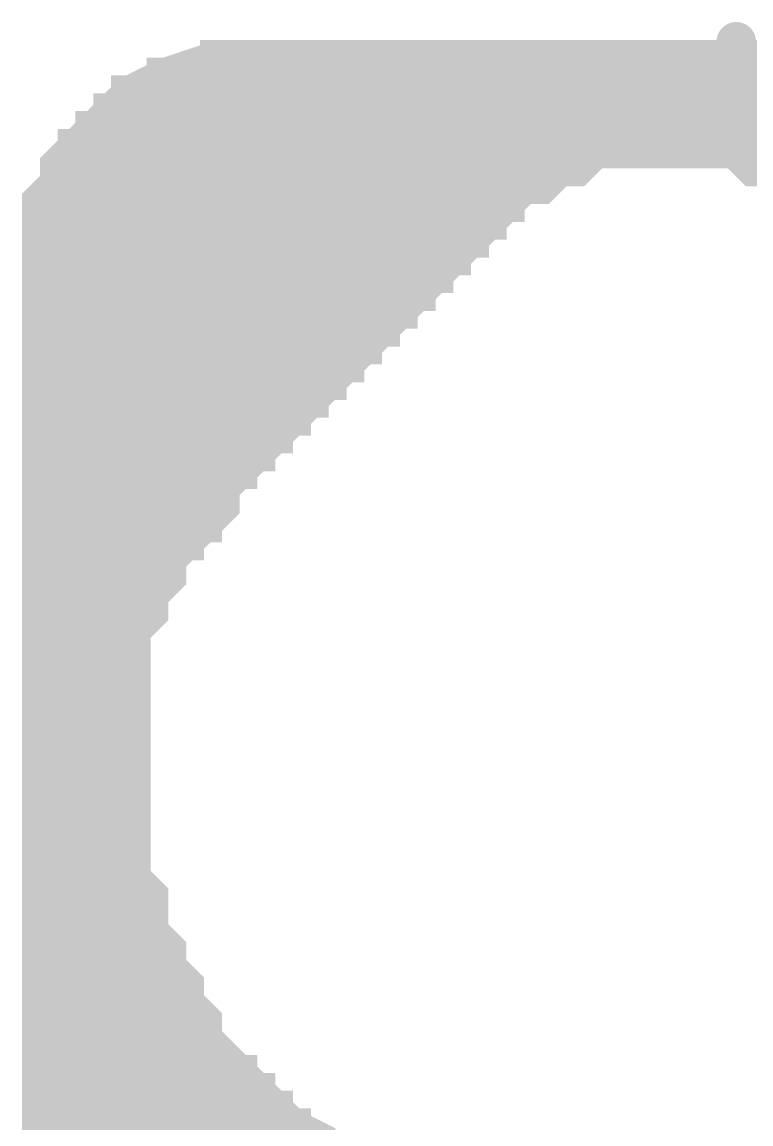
# Model space of a CAD drawing. Extents: x -0.1 to 65.1, y -1.2 to 30.1.
# Drawn here: x 30.806 to 31.274, y 6.325 to 7.033 of the extents above; entities that cross this region are included whole.
import ezdxf

# ---------------------------------------------------------------- set-up
doc = ezdxf.new("R2010")
doc.units = 0
doc.header["$MEASUREMENT"] = 0
doc.layers.get('0').update_dxf_attribs({"linetype": 'CONTINUOUS'})
doc.layers.add('2D_LINE_126', color=7, linetype='CONTINUOUS')

# ---------------------------------------------------------------- blocks, each defined once
blk = doc.blocks.new('SMOOTH_0$0254')
at = {"const_width": 0.0127}
blk.add_lwpolyline([(-0.00635, 0, 1), (0.00635, 0, 1)], format="xyb", close=True, dxfattribs=at)
blk = doc.blocks.new('DRAWING_63')
at = {"layer": '2D_LINE_126', "const_width": 0.0254}
for points in [[(0.46863, -0.62865), (0.48006, -0.62865), (0.49149, -0.62865), (0.49149, -0.61722), (0.50292, -0.61722), (0.50292, -0.60579), (0.51435, -0.60579), (0.51435, -0.59436), (0.52578, -0.59436), (0.52578, -0.58293), (0.53721, -0.58293), (0.54864, -0.58293), (0.54864, -0.5715), (0.56007, -0.5715), (0.5715, -0.5715), (0.58293, -0.5715), (0.58293, -0.56007), (0.59436, -0.56007), (0.60579, -0.56007), (0.61722, -0.56007), (0.62865, -0.56007), (0.64008, -0.56007), (0.65151, -0.56007), (0.66294, -0.56007), (0.67437, -0.56007), (0.6858, -0.56007), (0.69723, -0.56007), (0.70866, -0.56007), (0.72009, -0.56007), (0.73152, -0.56007), (0.74295, -0.56007), (0.75438, -0.56007), (0.76581, -0.56007), (0.77724, -0.56007), (0.78867, -0.56007), (0.8001, -0.56007), (0.81153, -0.56007), (0.82296, -0.54864), (0.82296, -0.53721), (0.82296, -0.52578), (0.82296, -0.51435), (0.82296, -0.50292), (0.82296, -0.49149), (0.82296, -0.48006)], [(0.46863, -0.64008), (0.48006, -0.64008), (0.49149, -0.64008), (0.49149, -0.62865), (0.50292, -0.62865), (0.50292, -0.61722), (0.51435, -0.61722), (0.51435, -0.60579), (0.52578, -0.60579), (0.52578, -0.59436), (0.53721, -0.59436), (0.54864, -0.59436), (0.54864, -0.58293), (0.56007, -0.58293), (0.5715, -0.58293), (0.58293, -0.58293), (0.58293, -0.5715), (0.59436, -0.5715), (0.60579, -0.5715), (0.61722, -0.5715), (0.62865, -0.5715), (0.64008, -0.5715), (0.65151, -0.5715), (0.66294, -0.5715), (0.67437, -0.5715), (0.6858, -0.5715), (0.69723, -0.5715), (0.70866, -0.5715), (0.72009, -0.5715), (0.73152, -0.5715), (0.74295, -0.5715), (0.75438, -0.5715), (0.76581, -0.5715), (0.77724, -0.5715), (0.78867, -0.5715), (0.8001, -0.56007), (0.8001, -0.54864), (0.8001, -0.53721), (0.8001, -0.52578), (0.8001, -0.51435), (0.8001, -0.50292), (0.8001, -0.49149), (0.8001, -0.48006)], [(0.46863, -0.65151), (0.48006, -0.65151), (0.49149, -0.65151), (0.49149, -0.64008), (0.50292, -0.64008), (0.50292, -0.62865), (0.51435, -0.62865), (0.51435, -0.61722), (0.52578, -0.61722), (0.52578, -0.60579), (0.53721, -0.60579), (0.54864, -0.60579), (0.54864, -0.59436), (0.56007, -0.59436), (0.5715, -0.59436), (0.58293, -0.59436), (0.58293, -0.58293), (0.59436, -0.58293), (0.60579, -0.58293), (0.61722, -0.58293), (0.62865, -0.58293), (0.64008, -0.58293), (0.65151, -0.58293), (0.66294, -0.58293), (0.67437, -0.58293), (0.6858, -0.58293), (0.69723, -0.58293), (0.70866, -0.58293), (0.72009, -0.58293), (0.73152, -0.58293), (0.74295, -0.58293), (0.75438, -0.58293), (0.76581, -0.58293), (0.76581, -0.5715), (0.76581, -0.56007), (0.76581, -0.54864), (0.76581, -0.53721), (0.76581, -0.52578), (0.76581, -0.51435), (0.76581, -0.50292), (0.76581, -0.49149), (0.76581, -0.48006)], [(0.46863, -0.66294), (0.48006, -0.66294), (0.49149, -0.66294), (0.49149, -0.65151), (0.50292, -0.65151), (0.50292, -0.64008), (0.51435, -0.64008), (0.51435, -0.62865), (0.52578, -0.62865), (0.52578, -0.61722), (0.53721, -0.61722), (0.54864, -0.61722), (0.54864, -0.60579), (0.56007, -0.60579), (0.5715, -0.60579), (0.58293, -0.60579), (0.58293, -0.59436), (0.59436, -0.59436), (0.60579, -0.59436), (0.61722, -0.59436), (0.62865, -0.59436), (0.64008, -0.59436), (0.65151, -0.59436), (0.66294, -0.59436), (0.67437, -0.59436), (0.6858, -0.59436), (0.69723, -0.59436), (0.70866, -0.59436), (0.72009, -0.59436), (0.73152, -0.59436), (0.74295, -0.59436), (0.75438, -0.59436), (0.75438, -0.58293), (0.75438, -0.5715), (0.75438, -0.56007), (0.75438, -0.54864), (0.75438, -0.53721), (0.75438, -0.52578), (0.75438, -0.51435), (0.75438, -0.50292), (0.75438, -0.49149), (0.75438, -0.48006)], [(0.46863, -0.67437), (0.48006, -0.67437), (0.49149, -0.67437), (0.49149, -0.66294), (0.50292, -0.66294), (0.50292, -0.65151), (0.51435, -0.65151), (0.51435, -0.64008), (0.52578, -0.64008), (0.52578, -0.62865), (0.53721, -0.62865), (0.54864, -0.62865), (0.54864, -0.61722), (0.56007, -0.61722), (0.5715, -0.61722), (0.58293, -0.61722), (0.58293, -0.60579), (0.59436, -0.60579), (0.60579, -0.60579), (0.61722, -0.60579), (0.62865, -0.60579), (0.64008, -0.60579), (0.65151, -0.60579), (0.66294, -0.60579), (0.67437, -0.60579), (0.6858, -0.60579), (0.69723, -0.60579), (0.70866, -0.60579), (0.72009, -0.60579), (0.73152, -0.60579), (0.74295, -0.60579), (0.74295, -0.59436), (0.74295, -0.58293), (0.74295, -0.5715), (0.74295, -0.56007), (0.74295, -0.54864), (0.74295, -0.53721), (0.74295, -0.52578), (0.74295, -0.51435), (0.74295, -0.50292), (0.74295, -0.49149), (0.74295, -0.48006)], [(0.46863, -0.6858), (0.48006, -0.6858), (0.49149, -0.6858), (0.49149, -0.67437), (0.50292, -0.67437), (0.50292, -0.66294), (0.51435, -0.66294), (0.51435, -0.65151), (0.52578, -0.65151), (0.52578, -0.64008), (0.53721, -0.64008), (0.54864, -0.64008), (0.54864, -0.62865), (0.56007, -0.62865), (0.5715, -0.62865), (0.58293, -0.62865), (0.58293, -0.61722), (0.59436, -0.61722), (0.60579, -0.61722), (0.61722, -0.61722), (0.62865, -0.61722), (0.64008, -0.61722), (0.65151, -0.61722), (0.66294, -0.61722), (0.67437, -0.61722), (0.6858, -0.61722), (0.69723, -0.61722), (0.70866, -0.61722), (0.72009, -0.61722), (0.73152, -0.61722), (0.73152, -0.60579), (0.73152, -0.59436), (0.73152, -0.58293), (0.73152, -0.5715), (0.73152, -0.56007), (0.73152, -0.54864), (0.73152, -0.53721), (0.73152, -0.52578), (0.73152, -0.51435), (0.73152, -0.50292), (0.73152, -0.49149), (0.73152, -0.48006)], [(0.46863, -0.69723), (0.48006, -0.69723), (0.49149, -0.69723), (0.49149, -0.6858), (0.50292, -0.6858), (0.50292, -0.67437), (0.51435, -0.67437), (0.51435, -0.66294), (0.52578, -0.66294), (0.52578, -0.65151), (0.53721, -0.65151), (0.54864, -0.65151), (0.54864, -0.64008), (0.56007, -0.64008), (0.5715, -0.64008), (0.58293, -0.64008), (0.58293, -0.62865), (0.59436, -0.62865), (0.60579, -0.62865), (0.61722, -0.62865), (0.62865, -0.62865), (0.64008, -0.62865), (0.65151, -0.62865), (0.66294, -0.62865), (0.67437, -0.62865), (0.6858, -0.62865), (0.69723, -0.62865), (0.70866, -0.62865), (0.72009, -0.62865), (0.72009, -0.61722), (0.72009, -0.60579), (0.72009, -0.59436), (0.72009, -0.58293), (0.72009, -0.5715), (0.72009, -0.56007), (0.72009, -0.54864), (0.72009, -0.53721), (0.72009, -0.52578), (0.72009, -0.51435), (0.72009, -0.50292), (0.72009, -0.49149), (0.72009, -0.48006)], [(0.46863, -0.70866), (0.48006, -0.70866), (0.49149, -0.70866), (0.49149, -0.69723), (0.50292, -0.69723), (0.50292, -0.6858), (0.51435, -0.6858), (0.51435, -0.67437), (0.52578, -0.67437), (0.52578, -0.66294), (0.53721, -0.66294), (0.54864, -0.66294), (0.54864, -0.65151), (0.56007, -0.65151), (0.5715, -0.65151), (0.58293, -0.65151), (0.58293, -0.64008), (0.59436, -0.64008), (0.60579, -0.64008), (0.61722, -0.64008), (0.62865, -0.64008), (0.64008, -0.64008), (0.65151, -0.64008), (0.66294, -0.64008), (0.67437, -0.64008), (0.6858, -0.64008), (0.69723, -0.64008), (0.70866, -0.64008), (0.70866, -0.62865), (0.70866, -0.61722), (0.70866, -0.60579), (0.70866, -0.59436), (0.70866, -0.58293), (0.70866, -0.5715), (0.70866, -0.56007), (0.70866, -0.54864), (0.70866, -0.53721), (0.70866, -0.52578), (0.70866, -0.51435), (0.70866, -0.50292), (0.70866, -0.49149), (0.70866, -0.48006)], [(0.46863, -0.72009), (0.48006, -0.72009), (0.49149, -0.72009), (0.49149, -0.70866), (0.50292, -0.70866), (0.50292, -0.69723), (0.51435, -0.69723), (0.51435, -0.6858), (0.52578, -0.6858), (0.52578, -0.67437), (0.53721, -0.67437), (0.54864, -0.67437), (0.54864, -0.66294), (0.56007, -0.66294), (0.5715, -0.66294), (0.58293, -0.66294), (0.58293, -0.65151), (0.59436, -0.65151), (0.60579, -0.65151), (0.61722, -0.65151), (0.62865, -0.65151), (0.64008, -0.65151), (0.65151, -0.65151), (0.66294, -0.65151), (0.67437, -0.65151), (0.6858, -0.65151), (0.69723, -0.65151), (0.69723, -0.64008), (0.69723, -0.62865), (0.69723, -0.61722), (0.69723, -0.60579), (0.69723, -0.59436), (0.69723, -0.58293), (0.69723, -0.5715), (0.69723, -0.56007), (0.69723, -0.54864), (0.69723, -0.53721), (0.69723, -0.52578), (0.69723, -0.51435), (0.69723, -0.50292), (0.69723, -0.49149), (0.69723, -0.48006)], [(0.46863, -0.73152), (0.48006, -0.73152), (0.49149, -0.73152), (0.49149, -0.72009), (0.50292, -0.72009), (0.50292, -0.70866), (0.51435, -0.70866), (0.51435, -0.69723), (0.52578, -0.69723), (0.52578, -0.6858), (0.53721, -0.6858), (0.54864, -0.6858), (0.54864, -0.67437), (0.56007, -0.67437), (0.5715, -0.67437), (0.58293, -0.67437), (0.58293, -0.66294), (0.59436, -0.66294), (0.60579, -0.66294), (0.61722, -0.66294), (0.62865, -0.66294), (0.64008, -0.66294), (0.65151, -0.66294), (0.66294, -0.66294), (0.67437, -0.66294), (0.6858, -0.66294), (0.6858, -0.65151), (0.6858, -0.64008), (0.6858, -0.62865), (0.6858, -0.61722), (0.6858, -0.60579), (0.6858, -0.59436), (0.6858, -0.58293), (0.6858, -0.5715), (0.6858, -0.56007), (0.6858, -0.54864), (0.6858, -0.53721), (0.6858, -0.52578), (0.6858, -0.51435), (0.6858, -0.50292), (0.6858, -0.49149), (0.6858, -0.48006)], [(0.46863, -0.74295), (0.48006, -0.74295), (0.49149, -0.74295), (0.49149, -0.73152), (0.50292, -0.73152), (0.50292, -0.72009), (0.51435, -0.72009), (0.51435, -0.70866), (0.52578, -0.70866), (0.52578, -0.69723), (0.53721, -0.69723), (0.54864, -0.69723), (0.54864, -0.6858), (0.56007, -0.6858), (0.5715, -0.6858), (0.58293, -0.6858), (0.58293, -0.67437), (0.59436, -0.67437), (0.60579, -0.67437), (0.61722, -0.67437), (0.62865, -0.67437), (0.64008, -0.67437), (0.65151, -0.67437), (0.66294, -0.67437), (0.67437, -0.67437), (0.67437, -0.66294), (0.67437, -0.65151), (0.67437, -0.64008), (0.67437, -0.62865), (0.67437, -0.61722), (0.67437, -0.60579), (0.67437, -0.59436), (0.67437, -0.58293), (0.67437, -0.5715), (0.67437, -0.56007), (0.67437, -0.54864), (0.67437, -0.53721), (0.67437, -0.52578), (0.67437, -0.51435), (0.67437, -0.50292), (0.67437, -0.49149), (0.67437, -0.48006)], [(0.46863, -0.75438), (0.48006, -0.75438), (0.49149, -0.75438), (0.49149, -0.74295), (0.50292, -0.74295), (0.50292, -0.73152), (0.51435, -0.73152), (0.51435, -0.72009), (0.52578, -0.72009), (0.52578, -0.70866), (0.53721, -0.70866), (0.54864, -0.70866), (0.54864, -0.69723), (0.56007, -0.69723), (0.5715, -0.69723), (0.58293, -0.69723), (0.58293, -0.6858), (0.59436, -0.6858), (0.60579, -0.6858), (0.61722, -0.6858), (0.62865, -0.6858), (0.64008, -0.6858), (0.65151, -0.6858), (0.66294, -0.6858), (0.66294, -0.67437), (0.66294, -0.66294), (0.66294, -0.65151), (0.66294, -0.64008), (0.66294, -0.62865), (0.66294, -0.61722), (0.66294, -0.60579), (0.66294, -0.59436), (0.66294, -0.58293), (0.66294, -0.5715), (0.66294, -0.56007), (0.66294, -0.54864), (0.66294, -0.53721), (0.66294, -0.52578), (0.66294, -0.51435), (0.66294, -0.50292), (0.66294, -0.49149), (0.66294, -0.48006)], [(0.46863, -0.76581), (0.48006, -0.76581), (0.49149, -0.76581), (0.49149, -0.75438), (0.50292, -0.75438), (0.50292, -0.74295), (0.51435, -0.74295), (0.51435, -0.73152), (0.52578, -0.73152), (0.52578, -0.72009), (0.53721, -0.72009), (0.54864, -0.72009), (0.54864, -0.70866), (0.56007, -0.70866), (0.5715, -0.70866), (0.58293, -0.70866), (0.58293, -0.69723), (0.59436, -0.69723), (0.60579, -0.69723), (0.61722, -0.69723), (0.62865, -0.69723), (0.64008, -0.69723), (0.65151, -0.69723), (0.65151, -0.6858), (0.65151, -0.67437), (0.65151, -0.66294), (0.65151, -0.65151), (0.65151, -0.64008), (0.65151, -0.62865), (0.65151, -0.61722), (0.65151, -0.60579), (0.65151, -0.59436), (0.65151, -0.58293), (0.65151, -0.5715), (0.65151, -0.56007), (0.65151, -0.54864), (0.65151, -0.53721), (0.65151, -0.52578), (0.65151, -0.51435), (0.65151, -0.50292), (0.65151, -0.49149), (0.65151, -0.48006)], [(0.46863, -0.77724), (0.48006, -0.77724), (0.49149, -0.77724), (0.49149, -0.76581), (0.50292, -0.76581), (0.50292, -0.75438), (0.51435, -0.75438), (0.51435, -0.74295), (0.52578, -0.74295), (0.52578, -0.73152), (0.53721, -0.73152), (0.54864, -0.73152), (0.54864, -0.72009), (0.56007, -0.72009), (0.5715, -0.72009), (0.58293, -0.72009), (0.58293, -0.70866), (0.59436, -0.70866), (0.60579, -0.70866), (0.61722, -0.70866), (0.62865, -0.70866), (0.64008, -0.70866), (0.64008, -0.69723), (0.64008, -0.6858), (0.64008, -0.67437), (0.64008, -0.66294), (0.64008, -0.65151), (0.64008, -0.64008), (0.64008, -0.62865), (0.64008, -0.61722), (0.64008, -0.60579), (0.64008, -0.59436), (0.64008, -0.58293), (0.64008, -0.5715), (0.64008, -0.56007), (0.64008, -0.54864), (0.64008, -0.53721), (0.64008, -0.52578), (0.64008, -0.51435), (0.64008, -0.50292), (0.64008, -0.49149), (0.64008, -0.48006)], [(0.46863, -0.78867), (0.48006, -0.78867), (0.49149, -0.78867), (0.49149, -0.77724), (0.50292, -0.77724), (0.50292, -0.76581), (0.51435, -0.76581), (0.51435, -0.75438), (0.52578, -0.75438), (0.52578, -0.74295), (0.53721, -0.74295), (0.54864, -0.74295), (0.54864, -0.73152), (0.56007, -0.73152), (0.5715, -0.73152), (0.58293, -0.73152), (0.59436, -0.73152), (0.60579, -0.73152), (0.61722, -0.73152), (0.61722, -0.72009), (0.61722, -0.70866), (0.61722, -0.69723), (0.61722, -0.6858), (0.61722, -0.67437), (0.61722, -0.66294), (0.61722, -0.65151), (0.61722, -0.64008), (0.61722, -0.62865), (0.61722, -0.61722), (0.61722, -0.60579), (0.61722, -0.59436), (0.61722, -0.58293), (0.61722, -0.5715), (0.61722, -0.56007), (0.61722, -0.54864), (0.61722, -0.53721), (0.61722, -0.52578), (0.61722, -0.51435), (0.61722, -0.50292), (0.61722, -0.49149), (0.61722, -0.48006)], [(0.46863, -0.8001), (0.48006, -0.8001), (0.49149, -0.8001), (0.49149, -0.78867), (0.50292, -0.78867), (0.50292, -0.77724), (0.51435, -0.77724), (0.51435, -0.76581), (0.52578, -0.76581), (0.52578, -0.75438), (0.53721, -0.75438), (0.54864, -0.75438), (0.54864, -0.74295), (0.56007, -0.74295), (0.5715, -0.74295), (0.58293, -0.74295), (0.59436, -0.74295), (0.60579, -0.74295), (0.60579, -0.73152), (0.60579, -0.72009), (0.60579, -0.70866), (0.60579, -0.69723), (0.60579, -0.6858), (0.60579, -0.67437), (0.60579, -0.66294), (0.60579, -0.65151), (0.60579, -0.64008), (0.60579, -0.62865), (0.60579, -0.61722), (0.60579, -0.60579), (0.60579, -0.59436), (0.60579, -0.58293), (0.60579, -0.5715), (0.60579, -0.56007), (0.60579, -0.54864), (0.60579, -0.53721), (0.60579, -0.52578), (0.60579, -0.51435), (0.60579, -0.50292), (0.60579, -0.49149), (0.60579, -0.48006)], [(0.46863, -0.81153), (0.48006, -0.81153), (0.49149, -0.81153), (0.49149, -0.8001), (0.50292, -0.8001), (0.50292, -0.78867), (0.51435, -0.78867), (0.51435, -0.77724), (0.52578, -0.77724), (0.52578, -0.76581), (0.53721, -0.76581), (0.54864, -0.76581), (0.54864, -0.75438), (0.56007, -0.75438), (0.5715, -0.75438), (0.58293, -0.75438), (0.59436, -0.75438), (0.59436, -0.74295), (0.59436, -0.73152), (0.59436, -0.72009), (0.59436, -0.70866), (0.59436, -0.69723), (0.59436, -0.6858), (0.59436, -0.67437), (0.59436, -0.66294), (0.59436, -0.65151), (0.59436, -0.64008), (0.59436, -0.62865), (0.59436, -0.61722), (0.59436, -0.60579), (0.59436, -0.59436), (0.59436, -0.58293), (0.59436, -0.5715), (0.59436, -0.56007), (0.59436, -0.54864), (0.59436, -0.53721), (0.59436, -0.52578), (0.59436, -0.51435), (0.59436, -0.50292), (0.59436, -0.49149), (0.59436, -0.48006)], [(0.46863, -0.82296), (0.48006, -0.82296), (0.49149, -0.82296), (0.49149, -0.81153), (0.50292, -0.81153), (0.50292, -0.8001), (0.51435, -0.8001), (0.51435, -0.78867), (0.52578, -0.78867), (0.52578, -0.77724), (0.53721, -0.77724), (0.54864, -0.77724), (0.54864, -0.76581), (0.56007, -0.76581), (0.5715, -0.76581), (0.58293, -0.76581), (0.59436, -0.75438), (0.60579, -0.74295), (0.61722, -0.73152), (0.62865, -0.72009), (0.64008, -0.70866), (0.65151, -0.69723), (0.66294, -0.6858), (0.67437, -0.67437), (0.6858, -0.66294), (0.69723, -0.65151), (0.70866, -0.64008), (0.72009, -0.62865), (0.73152, -0.61722), (0.74295, -0.60579), (0.75438, -0.59436), (0.76581, -0.58293), (0.77724, -0.5715), (0.77724, -0.56007), (0.77724, -0.54864), (0.77724, -0.53721), (0.77724, -0.52578), (0.77724, -0.51435), (0.77724, -0.50292), (0.77724, -0.49149), (0.77724, -0.48006)], [(0.46863, -0.85725), (0.48006, -0.85725), (0.49149, -0.85725), (0.49149, -0.84582), (0.50292, -0.84582), (0.50292, -0.83439), (0.51435, -0.83439), (0.51435, -0.82296), (0.52578, -0.82296), (0.52578, -0.81153), (0.53721, -0.81153), (0.54864, -0.81153), (0.56007, -0.8001), (0.5715, -0.78867), (0.58293, -0.77724), (0.58293, -0.76581), (0.58293, -0.75438), (0.58293, -0.74295), (0.58293, -0.73152), (0.58293, -0.72009), (0.59436, -0.72009), (0.60579, -0.72009), (0.61722, -0.72009), (0.62865, -0.72009), (0.62865, -0.70866), (0.62865, -0.69723), (0.62865, -0.6858), (0.62865, -0.67437), (0.62865, -0.66294), (0.62865, -0.65151), (0.62865, -0.64008), (0.62865, -0.62865), (0.62865, -0.61722), (0.62865, -0.60579), (0.62865, -0.59436), (0.62865, -0.58293), (0.62865, -0.5715), (0.62865, -0.56007), (0.62865, -0.54864), (0.62865, -0.53721), (0.62865, -0.52578), (0.62865, -0.51435), (0.62865, -0.50292), (0.62865, -0.49149), (0.62865, -0.48006)], [(0.78867, -0.5715), (0.78867, -0.56007), (0.78867, -0.54864), (0.78867, -0.53721), (0.78867, -0.52578), (0.78867, -0.51435), (0.78867, -0.50292), (0.78867, -0.49149), (0.78867, -0.48006)], [(0.81153, -0.56007), (0.81153, -0.54864), (0.81153, -0.53721), (0.81153, -0.52578), (0.81153, -0.51435), (0.81153, -0.50292), (0.81153, -0.49149), (0.81153, -0.48006)], [(0.83439, -0.54864), (0.83439, -0.53721), (0.83439, -0.52578), (0.83439, -0.51435), (0.83439, -0.50292), (0.83439, -0.49149), (0.83439, -0.48006)], [(0.84582, -0.54864), (0.84582, -0.53721), (0.84582, -0.52578), (0.84582, -0.51435), (0.84582, -0.50292), (0.84582, -0.49149), (0.84582, -0.48006)], [(0.85725, -0.54864), (0.85725, -0.53721), (0.85725, -0.52578), (0.85725, -0.51435), (0.85725, -0.50292), (0.85725, -0.49149), (0.85725, -0.48006)], [(0.86868, -0.54864), (0.86868, -0.53721), (0.86868, -0.52578), (0.86868, -0.51435), (0.86868, -0.50292), (0.86868, -0.49149), (0.86868, -0.48006)], [(0.88011, -0.54864), (0.88011, -0.53721), (0.88011, -0.52578), (0.88011, -0.51435), (0.88011, -0.50292), (0.88011, -0.49149), (0.88011, -0.48006)], [(0.89154, -0.54864), (0.89154, -0.53721), (0.89154, -0.52578), (0.89154, -0.51435), (0.89154, -0.50292), (0.89154, -0.49149), (0.89154, -0.48006)], [(0.90297, -0.54864), (0.90297, -0.53721), (0.90297, -0.52578), (0.90297, -0.51435), (0.90297, -0.50292), (0.90297, -0.49149), (0.90297, -0.48006)], [(0.9144, -0.48006), (0.9144, -0.49149), (0.9144, -0.50292), (0.9144, -0.51435), (0.9144, -0.52578), (0.9144, -0.53721), (0.9144, -0.54864), (0.92583, -0.56007), (0.93726, -0.56007)], [(0.92583, -0.56007), (0.92583, -0.54864), (0.92583, -0.53721), (0.92583, -0.52578), (0.92583, -0.51435), (0.92583, -0.50292), (0.92583, -0.49149), (0.92583, -0.48006)], [(0.46863, -0.84582), (0.48006, -0.84582), (0.49149, -0.84582), (0.49149, -0.83439), (0.50292, -0.83439), (0.50292, -0.82296), (0.51435, -0.82296), (0.51435, -0.81153), (0.52578, -0.81153), (0.52578, -0.8001), (0.53721, -0.8001), (0.54864, -0.8001), (0.56007, -0.8001), (0.56007, -0.78867), (0.56007, -0.77724), (0.56007, -0.76581), (0.56007, -0.75438), (0.56007, -0.74295), (0.56007, -0.73152), (0.56007, -0.72009), (0.56007, -0.70866), (0.56007, -0.69723), (0.56007, -0.6858), (0.56007, -0.67437), (0.56007, -0.66294), (0.56007, -0.65151), (0.56007, -0.64008), (0.56007, -0.62865), (0.56007, -0.61722), (0.56007, -0.60579), (0.56007, -0.59436), (0.56007, -0.58293), (0.56007, -0.5715), (0.56007, -0.56007), (0.56007, -0.54864), (0.56007, -0.53721), (0.56007, -0.52578), (0.56007, -0.51435), (0.56007, -0.50292), (0.56007, -0.49149)], [(0.46863, -1.18872), (0.46863, -1.17729), (0.46863, -1.16586), (0.46863, -1.15443), (0.46863, -1.143), (0.46863, -1.13157), (0.46863, -1.12014), (0.46863, -1.10871), (0.46863, -1.09728), (0.46863, -1.08585), (0.46863, -1.07442), (0.46863, -1.06299), (0.46863, -1.05156), (0.46863, -1.04013), (0.46863, -1.0287), (0.46863, -1.01727), (0.46863, -1.00584), (0.46863, -0.99441), (0.46863, -0.98298), (0.46863, -0.97155), (0.46863, -0.96012), (0.46863, -0.94869), (0.46863, -0.93726), (0.46863, -0.92583), (0.46863, -0.9144), (0.46863, -0.90297), (0.46863, -0.89154), (0.46863, -0.88011), (0.46863, -0.86868), (0.46863, -0.85725), (0.46863, -0.84582), (0.46863, -0.83439), (0.46863, -0.82296), (0.46863, -0.81153), (0.46863, -0.8001), (0.46863, -0.78867), (0.46863, -0.77724), (0.46863, -0.76581), (0.46863, -0.75438), (0.46863, -0.74295), (0.46863, -0.73152), (0.46863, -0.72009), (0.46863, -0.70866), (0.46863, -0.69723), (0.46863, -0.6858), (0.46863, -0.67437), (0.46863, -0.66294), (0.46863, -0.65151), (0.46863, -0.64008), (0.46863, -0.62865), (0.46863, -0.61722), (0.46863, -0.60579), (0.46863, -0.59436), (0.46863, -0.58293), (0.48006, -0.5715), (0.48006, -0.56007), (0.49149, -0.54864), (0.50292, -0.53721), (0.51435, -0.52578), (0.52578, -0.51435), (0.54864, -0.50292), (0.58293, -0.49149), (2.44602, -0.49149)], [(0.48006, -0.56007), (0.49149, -0.56007), (0.49149, -0.54864), (0.50292, -0.54864), (0.50292, -0.53721), (0.51435, -0.53721), (0.51435, -0.52578), (0.52578, -0.52578), (0.52578, -0.51435), (0.53721, -0.51435), (0.54864, -0.51435), (0.54864, -0.50292), (0.56007, -0.50292), (0.5715, -0.50292), (0.58293, -0.50292), (0.58293, -0.49149), (0.59436, -0.49149), (0.60579, -0.49149), (0.61722, -0.49149), (0.62865, -0.49149), (0.64008, -0.49149), (0.65151, -0.49149), (0.66294, -0.49149), (0.67437, -0.49149), (0.6858, -0.49149), (0.69723, -0.49149), (0.70866, -0.49149), (0.72009, -0.49149), (0.73152, -0.49149), (0.74295, -0.49149), (0.75438, -0.49149), (0.76581, -0.49149), (0.77724, -0.49149), (0.78867, -0.49149), (0.8001, -0.49149), (0.81153, -0.49149), (0.82296, -0.49149), (0.83439, -0.49149), (0.84582, -0.49149), (0.85725, -0.49149), (0.86868, -0.49149), (0.88011, -0.49149), (0.89154, -0.49149), (0.90297, -0.49149), (0.9144, -0.49149), (0.92583, -0.49149), (0.93726, -0.49149)], [(0.49149, -1.18872), (0.49149, -1.17729), (0.49149, -1.16586), (0.49149, -1.15443), (0.49149, -1.143), (0.49149, -1.13157), (0.49149, -1.12014), (0.49149, -1.10871), (0.49149, -1.09728), (0.49149, -1.08585), (0.49149, -1.07442), (0.49149, -1.06299), (0.49149, -1.05156), (0.49149, -1.04013), (0.49149, -1.0287), (0.49149, -1.01727), (0.49149, -1.00584), (0.49149, -0.99441), (0.49149, -0.98298), (0.49149, -0.97155), (0.49149, -0.96012), (0.49149, -0.94869), (0.49149, -0.93726), (0.49149, -0.92583), (0.49149, -0.9144), (0.49149, -0.90297), (0.49149, -0.89154), (0.49149, -0.88011), (0.50292, -0.88011), (0.50292, -0.86868), (0.51435, -0.86868), (0.51435, -0.85725), (0.52578, -0.85725), (0.52578, -0.84582), (0.52578, -0.83439), (0.53721, -0.83439), (0.54864, -0.82296), (0.54864, -0.81153), (0.54864, -0.8001), (0.54864, -0.78867), (0.56007, -0.78867), (0.5715, -0.78867), (0.5715, -0.77724), (0.5715, -0.76581), (0.5715, -0.75438), (0.5715, -0.74295), (0.5715, -0.73152), (0.5715, -0.72009), (0.5715, -0.70866), (0.5715, -0.69723), (0.5715, -0.6858), (0.5715, -0.67437), (0.5715, -0.66294), (0.5715, -0.65151), (0.5715, -0.64008), (0.5715, -0.62865), (0.5715, -0.61722), (0.5715, -0.60579), (0.5715, -0.59436), (0.5715, -0.58293), (0.5715, -0.5715), (0.5715, -0.56007), (0.5715, -0.54864), (0.5715, -0.53721), (0.5715, -0.52578), (0.5715, -0.51435), (0.5715, -0.50292), (0.5715, -0.49149)], [(0.93726, -0.50292), (0.92583, -0.50292), (0.9144, -0.50292), (0.90297, -0.50292), (0.89154, -0.50292), (0.88011, -0.50292), (0.86868, -0.50292), (0.85725, -0.50292), (0.84582, -0.50292), (0.83439, -0.50292), (0.82296, -0.50292), (0.81153, -0.50292), (0.8001, -0.50292), (0.78867, -0.50292), (0.77724, -0.50292), (0.76581, -0.50292), (0.75438, -0.50292), (0.74295, -0.50292), (0.73152, -0.50292), (0.72009, -0.50292), (0.70866, -0.50292), (0.69723, -0.50292), (0.6858, -0.50292), (0.67437, -0.50292), (0.66294, -0.50292), (0.65151, -0.50292), (0.64008, -0.50292), (0.62865, -0.50292), (0.61722, -0.50292), (0.60579, -0.50292), (0.59436, -0.50292), (0.58293, -0.50292), (0.58293, -0.51435), (0.5715, -0.51435), (0.56007, -0.51435), (0.54864, -0.51435), (0.54864, -0.52578), (0.53721, -0.52578), (0.52578, -0.52578), (0.52578, -0.53721), (0.51435, -0.53721), (0.51435, -0.54864), (0.50292, -0.54864), (0.50292, -0.56007), (0.49149, -0.56007), (0.49149, -0.5715), (0.48006, -0.5715), (0.48006, -0.58293), (0.48006, -0.59436), (0.48006, -0.60579), (0.48006, -0.61722), (0.48006, -0.62865), (0.48006, -0.64008), (0.48006, -0.65151), (0.48006, -0.66294), (0.48006, -0.67437), (0.48006, -0.6858), (0.48006, -0.69723), (0.48006, -0.70866), (0.48006, -0.72009), (0.48006, -0.73152), (0.48006, -0.74295), (0.48006, -0.75438), (0.48006, -0.76581), (0.48006, -0.77724), (0.48006, -0.78867), (0.48006, -0.8001), (0.48006, -0.81153), (0.48006, -0.82296), (0.48006, -0.83439), (0.48006, -0.84582), (0.48006, -0.85725), (0.48006, -0.86868), (0.48006, -0.88011), (0.48006, -0.89154), (0.48006, -0.90297), (0.48006, -0.9144), (0.48006, -0.92583), (0.48006, -0.93726), (0.48006, -0.94869), (0.48006, -0.96012), (0.48006, -0.97155), (0.48006, -0.98298), (0.48006, -0.99441), (0.48006, -1.00584), (0.48006, -1.01727), (0.48006, -1.0287), (0.48006, -1.04013), (0.48006, -1.05156), (0.48006, -1.06299), (0.48006, -1.07442), (0.48006, -1.08585), (0.48006, -1.09728), (0.48006, -1.10871), (0.48006, -1.12014), (0.48006, -1.13157), (0.48006, -1.143), (0.48006, -1.15443), (0.48006, -1.16586), (0.48006, -1.17729), (0.48006, -1.18872)], [(0.52578, -1.18872), (0.52578, -1.17729), (0.52578, -1.16586), (0.52578, -1.15443), (0.52578, -1.143), (0.52578, -1.13157), (0.52578, -1.12014), (0.52578, -1.10871), (0.52578, -1.09728), (0.52578, -1.08585), (0.52578, -1.07442), (0.52578, -1.06299), (0.52578, -1.05156), (0.52578, -1.04013), (0.52578, -1.0287), (0.52578, -1.01727), (0.52578, -1.00584), (0.52578, -0.99441), (0.52578, -0.98298), (0.52578, -0.97155), (0.52578, -0.96012), (0.52578, -0.94869), (0.52578, -0.93726), (0.52578, -0.92583), (0.52578, -0.9144), (0.52578, -0.90297), (0.52578, -0.89154), (0.52578, -0.88011), (0.52578, -0.86868), (0.52578, -0.85725), (0.53721, -0.84582), (0.53721, -0.83439), (0.53721, -0.82296), (0.53721, -0.81153), (0.53721, -0.8001), (0.53721, -0.78867), (0.53721, -0.77724), (0.53721, -0.76581), (0.53721, -0.75438), (0.53721, -0.74295), (0.53721, -0.73152), (0.53721, -0.72009), (0.53721, -0.70866), (0.53721, -0.69723), (0.53721, -0.6858), (0.53721, -0.67437), (0.53721, -0.66294), (0.53721, -0.65151), (0.53721, -0.64008), (0.53721, -0.62865), (0.53721, -0.61722), (0.53721, -0.60579), (0.53721, -0.59436), (0.53721, -0.58293), (0.53721, -0.5715), (0.53721, -0.56007), (0.53721, -0.54864), (0.53721, -0.53721), (0.53721, -0.52578), (0.53721, -0.51435), (0.53721, -0.50292)], [(0.46863, -0.58293), (0.48006, -0.58293), (0.49149, -0.58293), (0.49149, -0.5715), (0.50292, -0.5715), (0.50292, -0.56007), (0.51435, -0.56007), (0.51435, -0.54864), (0.52578, -0.54864), (0.52578, -0.53721), (0.53721, -0.53721), (0.54864, -0.53721), (0.54864, -0.52578), (0.56007, -0.52578), (0.5715, -0.52578), (0.58293, -0.52578), (0.58293, -0.51435), (0.59436, -0.51435), (0.60579, -0.51435), (0.61722, -0.51435), (0.62865, -0.51435), (0.64008, -0.51435), (0.65151, -0.51435), (0.66294, -0.51435), (0.67437, -0.51435), (0.6858, -0.51435), (0.69723, -0.51435), (0.70866, -0.51435), (0.72009, -0.51435), (0.73152, -0.51435), (0.74295, -0.51435), (0.75438, -0.51435), (0.76581, -0.51435), (0.77724, -0.51435), (0.78867, -0.51435), (0.8001, -0.51435), (0.81153, -0.51435), (0.82296, -0.51435), (0.83439, -0.51435), (0.84582, -0.51435), (0.85725, -0.51435), (0.86868, -0.51435), (0.88011, -0.51435), (0.89154, -0.51435), (0.90297, -0.51435), (0.9144, -0.51435), (0.92583, -0.51435), (0.93726, -0.51435)], [(0.46863, -0.59436), (0.48006, -0.59436), (0.49149, -0.59436), (0.49149, -0.58293), (0.50292, -0.58293), (0.50292, -0.5715), (0.51435, -0.5715), (0.51435, -0.56007), (0.52578, -0.56007), (0.52578, -0.54864), (0.53721, -0.54864), (0.54864, -0.54864), (0.54864, -0.53721), (0.56007, -0.53721), (0.5715, -0.53721), (0.58293, -0.53721), (0.58293, -0.52578), (0.59436, -0.52578), (0.60579, -0.52578), (0.61722, -0.52578), (0.62865, -0.52578), (0.64008, -0.52578), (0.65151, -0.52578), (0.66294, -0.52578), (0.67437, -0.52578), (0.6858, -0.52578), (0.69723, -0.52578), (0.70866, -0.52578), (0.72009, -0.52578), (0.73152, -0.52578), (0.74295, -0.52578), (0.75438, -0.52578), (0.76581, -0.52578), (0.77724, -0.52578), (0.78867, -0.52578), (0.8001, -0.52578), (0.81153, -0.52578), (0.82296, -0.52578), (0.83439, -0.52578), (0.84582, -0.52578), (0.85725, -0.52578), (0.86868, -0.52578), (0.88011, -0.52578), (0.89154, -0.52578), (0.90297, -0.52578), (0.9144, -0.52578), (0.92583, -0.52578), (0.93726, -0.52578)], [(0.46863, -0.60579), (0.48006, -0.60579), (0.49149, -0.60579), (0.49149, -0.59436), (0.50292, -0.59436), (0.50292, -0.58293), (0.51435, -0.58293), (0.51435, -0.5715), (0.52578, -0.5715), (0.52578, -0.56007), (0.53721, -0.56007), (0.54864, -0.56007), (0.54864, -0.54864), (0.56007, -0.54864), (0.5715, -0.54864), (0.58293, -0.54864), (0.58293, -0.53721), (0.59436, -0.53721), (0.60579, -0.53721), (0.61722, -0.53721), (0.62865, -0.53721), (0.64008, -0.53721), (0.65151, -0.53721), (0.66294, -0.53721), (0.67437, -0.53721), (0.6858, -0.53721), (0.69723, -0.53721), (0.70866, -0.53721), (0.72009, -0.53721), (0.73152, -0.53721), (0.74295, -0.53721), (0.75438, -0.53721), (0.76581, -0.53721), (0.77724, -0.53721), (0.78867, -0.53721), (0.8001, -0.53721), (0.81153, -0.53721), (0.82296, -0.53721), (0.83439, -0.53721), (0.84582, -0.53721), (0.85725, -0.53721), (0.86868, -0.53721), (0.88011, -0.53721), (0.89154, -0.53721), (0.90297, -0.53721), (0.9144, -0.53721), (0.92583, -0.53721), (0.93726, -0.53721)], [(0.46863, -0.61722), (0.48006, -0.61722), (0.49149, -0.61722), (0.49149, -0.60579), (0.50292, -0.60579), (0.50292, -0.59436), (0.51435, -0.59436), (0.51435, -0.58293), (0.52578, -0.58293), (0.52578, -0.5715), (0.53721, -0.5715), (0.54864, -0.5715), (0.54864, -0.56007), (0.56007, -0.56007), (0.5715, -0.56007), (0.58293, -0.56007), (0.58293, -0.54864), (0.59436, -0.54864), (0.60579, -0.54864), (0.61722, -0.54864), (0.62865, -0.54864), (0.64008, -0.54864), (0.65151, -0.54864), (0.66294, -0.54864), (0.67437, -0.54864), (0.6858, -0.54864), (0.69723, -0.54864), (0.70866, -0.54864), (0.72009, -0.54864), (0.73152, -0.54864), (0.74295, -0.54864), (0.75438, -0.54864), (0.76581, -0.54864), (0.77724, -0.54864), (0.78867, -0.54864), (0.8001, -0.54864), (0.81153, -0.54864), (0.82296, -0.54864), (0.83439, -0.54864), (0.84582, -0.54864), (0.85725, -0.54864), (0.86868, -0.54864), (0.88011, -0.54864), (0.89154, -0.54864), (0.90297, -0.54864), (0.9144, -0.54864), (0.92583, -0.54864), (0.93726, -0.54864)], [(0.46863, -0.83439), (0.48006, -0.83439), (0.49149, -0.83439), (0.49149, -0.82296), (0.50292, -0.82296), (0.50292, -0.81153), (0.51435, -0.81153), (0.51435, -0.8001), (0.52578, -0.8001), (0.52578, -0.78867), (0.53721, -0.78867), (0.54864, -0.78867), (0.54864, -0.77724), (0.56007, -0.77724), (0.5715, -0.77724), (0.58293, -0.77724)], [(0.46863, -0.86868), (0.48006, -0.86868), (0.49149, -0.86868), (0.49149, -0.85725), (0.50292, -0.85725), (0.50292, -0.84582), (0.51435, -0.84582), (0.51435, -0.83439), (0.52578, -0.83439), (0.52578, -0.82296), (0.53721, -0.82296), (0.54864, -0.82296)], [(0.46863, -0.88011), (0.48006, -0.88011), (0.49149, -0.88011), (0.49149, -0.86868), (0.50292, -0.86868), (0.50292, -0.85725), (0.51435, -0.85725), (0.51435, -0.84582), (0.52578, -0.84582), (0.53721, -0.84582)], [(0.50292, -1.18872), (0.50292, -1.17729), (0.50292, -1.16586), (0.50292, -1.15443), (0.50292, -1.143), (0.50292, -1.13157), (0.50292, -1.12014), (0.50292, -1.10871), (0.50292, -1.09728), (0.50292, -1.08585), (0.50292, -1.07442), (0.50292, -1.06299), (0.50292, -1.05156), (0.50292, -1.04013), (0.50292, -1.0287), (0.50292, -1.01727), (0.50292, -1.00584), (0.50292, -0.99441), (0.50292, -0.98298), (0.50292, -0.97155), (0.50292, -0.96012), (0.50292, -0.94869), (0.50292, -0.93726), (0.50292, -0.92583), (0.50292, -0.9144), (0.50292, -0.90297), (0.50292, -0.89154), (0.50292, -0.88011), (0.51435, -0.88011), (0.51435, -0.86868), (0.52578, -0.86868)], [(0.46863, -0.89154), (0.48006, -0.89154), (0.49149, -0.89154), (0.50292, -0.89154), (0.51435, -0.89154), (0.51435, -0.88011), (0.52578, -0.88011)], [(0.46863, -0.90297), (0.48006, -0.90297), (0.49149, -0.90297), (0.50292, -0.90297), (0.51435, -0.90297), (0.51435, -0.89154), (0.52578, -0.89154)], [(0.46863, -0.9144), (0.48006, -0.9144), (0.49149, -0.9144), (0.50292, -0.9144), (0.51435, -0.9144), (0.51435, -0.90297), (0.52578, -0.90297)], [(0.46863, -0.92583), (0.48006, -0.92583), (0.49149, -0.92583), (0.50292, -0.92583), (0.51435, -0.92583), (0.51435, -0.9144), (0.52578, -0.9144)], [(0.46863, -0.93726), (0.48006, -0.93726), (0.49149, -0.93726), (0.50292, -0.93726), (0.51435, -0.93726), (0.51435, -0.92583), (0.52578, -0.92583)], [(0.46863, -0.94869), (0.48006, -0.94869), (0.49149, -0.94869), (0.50292, -0.94869), (0.51435, -0.94869), (0.51435, -0.93726), (0.52578, -0.93726)], [(0.46863, -0.96012), (0.48006, -0.96012), (0.49149, -0.96012), (0.50292, -0.96012), (0.51435, -0.96012), (0.51435, -0.94869), (0.52578, -0.94869)], [(0.46863, -0.97155), (0.48006, -0.97155), (0.49149, -0.97155), (0.50292, -0.97155), (0.51435, -0.97155), (0.51435, -0.96012), (0.52578, -0.96012)], [(0.46863, -0.98298), (0.48006, -0.98298), (0.49149, -0.98298), (0.50292, -0.98298), (0.51435, -0.98298), (0.51435, -0.97155), (0.52578, -0.97155)], [(0.46863, -0.99441), (0.48006, -0.99441), (0.49149, -0.99441), (0.50292, -0.99441), (0.51435, -0.99441), (0.51435, -0.98298), (0.52578, -0.98298)], [(0.46863, -1.00584), (0.48006, -1.00584), (0.49149, -1.00584), (0.50292, -1.00584), (0.51435, -1.00584), (0.51435, -0.99441), (0.52578, -0.99441)], [(0.46863, -1.10871), (0.48006, -1.10871), (0.49149, -1.10871), (0.50292, -1.10871), (0.51435, -1.10871), (0.51435, -1.09728), (0.52578, -1.09728), (0.53721, -1.09728), (0.53721, -1.10871), (0.54864, -1.10871), (0.56007, -1.10871), (0.56007, -1.12014), (0.5715, -1.12014), (0.5715, -1.13157), (0.58293, -1.13157), (0.59436, -1.143), (0.60579, -1.15443), (0.61722, -1.16586), (0.62865, -1.17729), (0.65151, -1.18872)], [(0.46863, -1.01727), (0.48006, -1.01727), (0.49149, -1.01727), (0.50292, -1.01727), (0.51435, -1.01727), (0.51435, -1.00584), (0.52578, -1.00584)], [(0.54864, -1.18872), (0.54864, -1.17729), (0.54864, -1.16586), (0.54864, -1.15443), (0.54864, -1.143), (0.54864, -1.13157), (0.54864, -1.12014), (0.54864, -1.10871), (0.54864, -1.09728), (0.54864, -1.08585), (0.54864, -1.07442), (0.54864, -1.06299), (0.53721, -1.05156), (0.53721, -1.04013), (0.53721, -1.0287), (0.52578, -1.01727), (0.51435, -1.01727), (0.51435, -1.0287), (0.50292, -1.0287), (0.49149, -1.0287), (0.48006, -1.0287), (0.46863, -1.0287)], [(0.46863, -1.04013), (0.48006, -1.04013), (0.49149, -1.04013), (0.50292, -1.04013), (0.51435, -1.04013), (0.51435, -1.0287), (0.52578, -1.0287), (0.53721, -1.0287)], [(0.46863, -1.12014), (0.48006, -1.12014), (0.49149, -1.12014), (0.50292, -1.12014), (0.51435, -1.12014), (0.51435, -1.10871), (0.52578, -1.10871), (0.53721, -1.10871), (0.53721, -1.12014), (0.54864, -1.12014), (0.56007, -1.12014), (0.56007, -1.13157), (0.5715, -1.13157), (0.5715, -1.143), (0.58293, -1.143), (0.59436, -1.143), (0.59436, -1.15443), (0.60579, -1.15443), (0.60579, -1.16586), (0.61722, -1.16586), (0.61722, -1.17729), (0.62865, -1.17729), (0.62865, -1.18872)], [(0.46863, -1.05156), (0.48006, -1.05156), (0.49149, -1.05156), (0.50292, -1.05156), (0.51435, -1.05156), (0.51435, -1.04013), (0.52578, -1.04013), (0.53721, -1.04013)], [(0.46863, -1.13157), (0.48006, -1.13157), (0.49149, -1.13157), (0.50292, -1.13157), (0.51435, -1.13157), (0.51435, -1.12014), (0.52578, -1.12014), (0.53721, -1.12014), (0.53721, -1.13157), (0.54864, -1.13157), (0.56007, -1.13157), (0.56007, -1.143), (0.5715, -1.143), (0.5715, -1.15443), (0.58293, -1.15443), (0.59436, -1.15443), (0.59436, -1.16586), (0.60579, -1.16586), (0.60579, -1.17729), (0.61722, -1.17729), (0.61722, -1.18872)], [(0.46863, -1.06299), (0.48006, -1.06299), (0.49149, -1.06299), (0.50292, -1.06299), (0.51435, -1.06299), (0.51435, -1.05156), (0.52578, -1.05156), (0.53721, -1.05156), (0.53721, -1.06299), (0.54864, -1.06299)], [(0.46863, -1.143), (0.48006, -1.143), (0.49149, -1.143), (0.50292, -1.143), (0.51435, -1.143), (0.51435, -1.13157), (0.52578, -1.13157), (0.53721, -1.13157), (0.53721, -1.143), (0.54864, -1.143), (0.56007, -1.143), (0.56007, -1.15443), (0.5715, -1.15443), (0.5715, -1.16586), (0.58293, -1.16586), (0.59436, -1.16586), (0.59436, -1.17729), (0.60579, -1.17729), (0.60579, -1.18872)], [(0.46863, -1.15443), (0.48006, -1.15443), (0.49149, -1.15443), (0.50292, -1.15443), (0.51435, -1.15443), (0.51435, -1.143), (0.52578, -1.143), (0.53721, -1.143), (0.53721, -1.15443), (0.54864, -1.15443), (0.56007, -1.15443), (0.56007, -1.16586), (0.5715, -1.16586), (0.5715, -1.17729), (0.58293, -1.17729), (0.59436, -1.17729), (0.59436, -1.18872)], [(0.58293, -1.18872), (0.58293, -1.17729), (0.58293, -1.16586), (0.58293, -1.15443), (0.58293, -1.143), (0.58293, -1.13157), (0.5715, -1.12014), (0.5715, -1.10871), (0.56007, -1.09728), (0.56007, -1.08585), (0.54864, -1.07442), (0.53721, -1.07442), (0.53721, -1.06299), (0.52578, -1.06299), (0.51435, -1.06299), (0.51435, -1.07442), (0.50292, -1.07442), (0.49149, -1.07442), (0.48006, -1.07442), (0.46863, -1.07442)], [(0.46863, -1.08585), (0.48006, -1.08585), (0.49149, -1.08585), (0.50292, -1.08585), (0.51435, -1.08585), (0.51435, -1.07442), (0.52578, -1.07442), (0.53721, -1.07442), (0.53721, -1.08585), (0.54864, -1.08585), (0.56007, -1.08585)], [(0.46863, -1.16586), (0.48006, -1.16586), (0.49149, -1.16586), (0.50292, -1.16586), (0.51435, -1.16586), (0.51435, -1.15443), (0.52578, -1.15443), (0.53721, -1.15443), (0.53721, -1.16586), (0.54864, -1.16586), (0.56007, -1.16586), (0.56007, -1.17729), (0.5715, -1.17729), (0.5715, -1.18872)], [(0.5715, -1.10871), (0.56007, -1.10871), (0.56007, -1.09728), (0.54864, -1.09728), (0.53721, -1.09728), (0.53721, -1.08585), (0.52578, -1.08585), (0.51435, -1.08585), (0.51435, -1.09728), (0.50292, -1.09728), (0.49149, -1.09728), (0.48006, -1.09728), (0.46863, -1.09728)], [(0.46863, -1.17729), (0.48006, -1.17729), (0.49149, -1.17729), (0.50292, -1.17729), (0.51435, -1.17729), (0.51435, -1.16586), (0.52578, -1.16586), (0.53721, -1.16586), (0.53721, -1.17729), (0.54864, -1.17729), (0.56007, -1.17729), (0.56007, -1.18872)], [(0.51435, -1.18872), (0.51435, -1.17729), (0.52578, -1.17729), (0.53721, -1.17729), (0.53721, -1.18872)], [(0.64008, -1.18872), (0.64008, -1.17729)]]:
    blk.add_lwpolyline(points, dxfattribs=at)
at = {"layer": '2D_LINE_126'}
for p in [(0.9144, -0.48006), (0.9144, -0.49149), (0.52578, -0.51435), (0.53721, -0.51435), (0.51435, -0.52578), (0.52578, -0.52578), (0.50292, -0.53721), (0.51435, -0.53721), (0.83439, -0.53721), (0.84582, -0.53721), (0.85725, -0.53721), (0.86868, -0.53721), (0.88011, -0.53721), (0.89154, -0.53721), (0.90297, -0.53721), (0.49149, -0.54864), (0.50292, -0.54864), (0.81153, -0.54864), (0.83439, -0.54864), (0.84582, -0.54864), (0.85725, -0.54864), (0.86868, -0.54864), (0.88011, -0.54864), (0.89154, -0.54864), (0.90297, -0.54864), (0.92583, -0.54864), (0.48006, -0.56007), (0.49149, -0.56007), (0.78867, -0.56007), (0.81153, -0.56007), (0.92583, -0.56007), (0.78867, -0.5715), (0.46863, -0.58293), (0.48006, -0.58293), (0.46863, -0.59436), (0.48006, -0.59436), (0.46863, -0.60579), (0.48006, -0.60579), (0.46863, -0.61722), (0.48006, -0.61722), (0.46863, -0.62865), (0.48006, -0.62865), (0.46863, -0.64008), (0.48006, -0.64008), (0.46863, -0.65151), (0.48006, -0.65151), (0.46863, -0.66294), (0.48006, -0.66294), (0.46863, -0.67437), (0.48006, -0.67437), (0.46863, -0.6858), (0.48006, -0.6858), (0.46863, -0.69723), (0.48006, -0.69723), (0.46863, -0.70866), (0.48006, -0.70866), (0.46863, -0.72009), (0.48006, -0.72009), (0.46863, -0.73152), (0.48006, -0.73152), (0.46863, -0.74295), (0.48006, -0.74295), (0.46863, -0.75438), (0.48006, -0.75438), (0.46863, -0.76581), (0.48006, -0.76581), (0.46863, -0.77724), (0.48006, -0.77724), (0.46863, -0.78867), (0.48006, -0.78867), (0.46863, -0.8001), (0.48006, -0.8001), (0.46863, -0.81153), (0.48006, -0.81153), (0.46863, -0.82296), (0.48006, -0.82296), (0.46863, -0.83439), (0.48006, -0.83439), (0.46863, -0.84582), (0.48006, -0.84582), (0.46863, -0.85725), (0.48006, -0.85725), (0.46863, -0.86868), (0.48006, -0.86868), (0.46863, -0.88011), (0.48006, -0.88011), (0.46863, -0.89154), (0.48006, -0.89154), (0.46863, -0.90297), (0.48006, -0.90297), (0.46863, -0.9144), (0.48006, -0.9144), (0.46863, -0.92583), (0.48006, -0.92583), (0.46863, -0.93726), (0.48006, -0.93726), (0.46863, -0.94869), (0.48006, -0.94869), (0.46863, -0.96012), (0.48006, -0.96012), (0.46863, -0.97155), (0.48006, -0.97155), (0.46863, -0.98298), (0.48006, -0.98298), (0.46863, -0.99441), (0.48006, -0.99441), (0.46863, -1.00584), (0.48006, -1.00584), (0.46863, -1.01727), (0.48006, -1.01727), (0.46863, -1.04013), (0.48006, -1.04013), (0.46863, -1.05156), (0.48006, -1.05156), (0.46863, -1.06299), (0.48006, -1.06299), (0.46863, -1.08585), (0.48006, -1.08585), (0.54864, -1.09728), (0.56007, -1.09728), (0.46863, -1.10871), (0.48006, -1.10871), (0.56007, -1.10871), (0.5715, -1.10871), (0.46863, -1.12014), (0.48006, -1.12014), (0.46863, -1.13157), (0.48006, -1.13157), (0.46863, -1.143), (0.48006, -1.143), (0.46863, -1.15443), (0.48006, -1.15443), (0.46863, -1.16586), (0.48006, -1.16586), (0.46863, -1.17729), (0.48006, -1.17729)]:
    blk.add_blockref('SMOOTH_0$0254', p, dxfattribs=at)

msp = doc.modelspace()

# ---------------------------------------------------------------- block references
msp.add_blockref('DRAWING_63', (30.35, 7.5))

doc.saveas('drawing.dxf')
